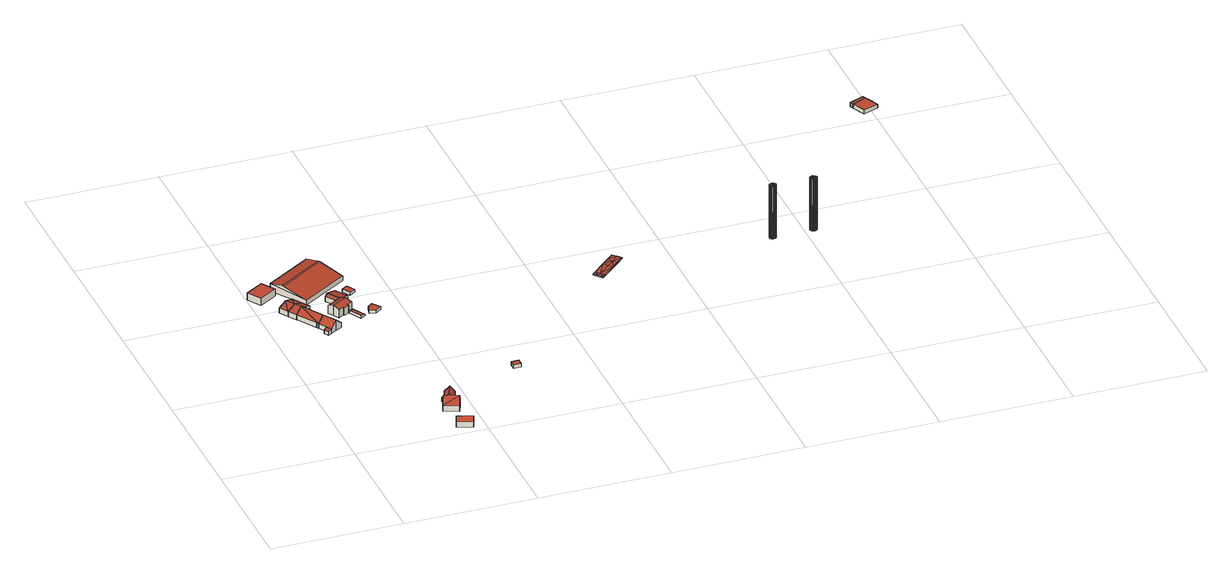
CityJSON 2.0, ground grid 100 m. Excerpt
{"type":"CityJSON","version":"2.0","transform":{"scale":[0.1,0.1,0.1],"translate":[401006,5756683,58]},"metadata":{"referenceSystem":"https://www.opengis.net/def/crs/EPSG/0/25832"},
"CityObjects":{
"building1":{"type":"Building","attributes":{"Gemeindeschluessel":"05515000","Geometrietyp2DReferenz":"3000","function":"51009_1610","roofType":"1000","measuredHeight":5.76},"geometry":[{"type":"Solid","lod":"2","boundaries":[[[[0,1,2,3]],[[4,5,1,0]],[[6,7,5,4]],[[3,2,7,6]],[[4,0,3,6]],[[1,5,7,2]]]],"semantics":{"surfaces":[{"type":"WallSurface"},{"type":"RoofSurface"},{"type":"GroundSurface"}],"values":[[0,0,0,0,1,2]]}}]},
"building2":{"type":"Building","attributes":{"Gemeindeschluessel":"05515000","Geometrietyp2DReferenz":"3000","function":"31001_2700","roofType":"3100","measuredHeight":6.71},"geometry":[{"type":"Solid","lod":"2","boundaries":[[[[8,9,10,11]],[[12,13,9,8]],[[14,15,13,12]],[[11,10,15,14]],[[8,16,12]],[[14,17,11]],[[16,8,11]],[[11,17,16]],[[12,16,17]],[[17,14,12]],[[9,13,15,10]]]],"semantics":{"surfaces":[{"type":"WallSurface"},{"type":"RoofSurface"},{"type":"GroundSurface"}],"values":[[0,0,0,0,0,0,1,1,1,1,2]]}}]},
"building3":{"type":"Building","attributes":{"Gemeindeschluessel":"05515000","Geometrietyp2DReferenz":"3000","function":"51009_1610","roofType":"2100","measuredHeight":3.83},"geometry":[{"type":"Solid","lod":"2","boundaries":[[[[18,19,20,21]],[[22,23,19,18]],[[24,25,23,22]],[[21,20,25,24]],[[22,18,21,24]],[[19,23,25,20]]]],"semantics":{"surfaces":[{"type":"WallSurface"},{"type":"RoofSurface"},{"type":"GroundSurface"}],"values":[[0,0,0,0,1,2]]}}]},
"building4":{"type":"Building","attributes":{"Gemeindeschluessel":"05515000","Geometrietyp2DReferenz":"3000","function":"31001_2460","roofType":"3100","measuredHeight":6.7},"geometry":[{"type":"Solid","lod":"2","boundaries":[[[[26,27,28,29]],[[30,31,27,26]],[[32,33,31,30]],[[34,35,33,32]],[[36,37,35,34]],[[38,39,37,36]],[[40,41,39,38]],[[29,28,41,40]],[[34,32,30,26,36]],[[29,40,38,36,26]],[[27,31,33,35,37,39,41,28]]]],"semantics":{"surfaces":[{"type":"WallSurface"},{"type":"RoofSurface"},{"type":"GroundSurface"}],"values":[[0,0,0,0,0,0,0,0,1,1,2]]}}]},
"building5":{"type":"Building","attributes":{"Gemeindeschluessel":"05515000","Geometrietyp2DReferenz":"3000","function":"31001_2460","roofType":"3100","measuredHeight":7.16},"geometry":[{"type":"Solid","lod":"2","boundaries":[[[[42,43,44,45]],[[46,47,43,42]],[[48,49,47,46]],[[45,44,49,48]],[[42,50,46]],[[48,51,45]],[[45,51,50,42]],[[46,50,51,48]],[[43,47,49,44]]]],"semantics":{"surfaces":[{"type":"WallSurface"},{"type":"RoofSurface"},{"type":"GroundSurface"}],"values":[[0,0,0,0,0,0,1,1,2]]}}]},
"building6":{"type":"Building","attributes":{"Gemeindeschluessel":"05515000","Geometrietyp2DReferenz":"3000","function":"31001_2700","roofType":"5000","measuredHeight":8.38},"geometry":[{"type":"Solid","lod":"2","boundaries":[[[[52,53,54,55]],[[56,57,53,52]],[[58,59,57,56]],[[55,54,59,58]],[[58,60,61]],[[61,55,58]],[[60,56,52]],[[52,61,60]],[[55,61,52]],[[56,60,58]],[[53,57,59,54]]]],"semantics":{"surfaces":[{"type":"WallSurface"},{"type":"RoofSurface"},{"type":"GroundSurface"}],"values":[[0,0,0,0,1,1,1,1,0,0,2]]}}]},
"building7":{"type":"Building","attributes":{"Gemeindeschluessel":"05515000","Geometrietyp2DReferenz":"3000","function":"31001_1000","roofType":"3100","measuredHeight":8.4},"address":[{"country":"Germany","locality":"Münster","thoroughfareNumber":"504","thoroughfareName":"Roxeler Straße"}],"geometry":[{"type":"Solid","lod":"2","boundaries":[[[[58,59,62,63]],[[60,64,59,58]],[[56,57,64,60]],[[65,66,57,56]],[[67,68,66,65]],[[69,70,68,67]],[[71,72,70,69]],[[73,74,72,71]],[[75,76,74,73]],[[63,62,76,75]],[[69,67,65,56,60,71]],[[58,63,75,73,71,60]],[[59,64,57,66,68,70,72,74,76,62]]]],"semantics":{"surfaces":[{"type":"WallSurface"},{"type":"RoofSurface"},{"type":"GroundSurface"}],"values":[[0,0,0,0,0,0,0,0,0,0,1,1,2]]}}]},
"building8":{"type":"Building","attributes":{"Gemeindeschluessel":"05515000","Geometrietyp2DReferenz":"3000","function":"31001_1000"},"address":[{"country":"Germany","locality":"Münster","thoroughfareNumber":"434","thoroughfareName":"Dingbängerweg"},{"country":"Germany","locality":"Münster","thoroughfareNumber":"436","thoroughfareName":"Dingbängerweg"}],"children":["building8-1","building8-2"]},
"building8-1":{"type":"BuildingPart","attributes":{"roofType":"5000","measuredHeight":9.05},"parents":["building8"],"geometry":[{"type":"Solid","lod":"2","boundaries":[[[[77,78,79,80]],[[81,82,78,77]],[[83,84,82,81]],[[85,86,84,83]],[[87,88,86,85]],[[89,90,91,88,87]],[[92,93,94,95,96]],[[80,79,93,92]],[[89,87,85,97]],[[83,81,77,80,92,96,97,85]],[[78,82,84,86,88,91,98,94,93,79]],[[90,89,97,99]],[[91,90,99,98]],[[95,99,97,96]],[[99,95,94,98]]]],"semantics":{"surfaces":[{"type":"WallSurface"},{"type":"RoofSurface"},{"type":"GroundSurface"},{"type":"ClosureSurface"}],"values":[[0,0,0,0,0,0,0,0,1,1,2,0,3,0,3]]}}]},
"building8-2":{"type":"BuildingPart","attributes":{"roofType":"3100","measuredHeight":10.35},"parents":["building8"],"geometry":[{"type":"Solid","lod":"2","boundaries":[[[[100,101,102,103]],[[95,94,101,100]],[[104,105,91,90]],[[106,107,105,104]],[[108,109,107,106]],[[103,102,109,108]],[[110,103,111]],[[108,111,103]],[[106,110,111]],[[104,90,99,95,100,110,106]],[[110,100,103]],[[111,108,106]],[[101,94,98,91,105,107,109,102]],[[98,99,90,91]],[[94,95,99,98]]]],"semantics":{"surfaces":[{"type":"WallSurface"},{"type":"RoofSurface"},{"type":"GroundSurface"},{"type":"ClosureSurface"}],"values":[[0,0,0,0,0,0,1,1,1,1,0,0,2,3,3]]}}]},
"building9":{"type":"Building","attributes":{"Gemeindeschluessel":"05515000","Geometrietyp2DReferenz":"3000","function":"31001_1000","roofType":"3100","measuredHeight":8.18},"address":[{"country":"Germany","locality":"Münster","thoroughfareNumber":"504a","thoroughfareName":"Roxeler Straße"}],"geometry":[{"type":"Solid","lod":"2","boundaries":[[[[112,113,114,115]],[[116,117,113,112]],[[118,119,117,116]],[[120,121,119,118]],[[122,123,121,120]],[[124,125,123,122]],[[126,127,125,124]],[[128,129,127,126]],[[130,131,129,128]],[[132,133,131,130]],[[134,135,133,132]],[[136,137,135,134]],[[115,114,137,136]],[[132,130,128,126,124,122,120,134]],[[118,116,112,115,136,134,120]],[[113,117,119,121,123,125,127,129,131,133,135,137,114]]]],"semantics":{"surfaces":[{"type":"WallSurface"},{"type":"RoofSurface"},{"type":"GroundSurface"}],"values":[[0,0,0,0,0,0,0,0,0,0,0,0,0,1,1,2]]}}]},
"building10":{"type":"Building","attributes":{"Gemeindeschluessel":"05515000","Geometrietyp2DReferenz":"3000","function":"51009_1610","roofType":"2100","measuredHeight":5.73},"geometry":[{"type":"Solid","lod":"2","boundaries":[[[[138,139,140,141]],[[142,117,139,138]],[[143,144,117,142]],[[141,140,144,143]],[[142,138,141,143]],[[139,117,144,140]]]],"semantics":{"surfaces":[{"type":"WallSurface"},{"type":"RoofSurface"},{"type":"GroundSurface"}],"values":[[0,0,0,0,1,2]]}}]},
"building11":{"type":"Building","attributes":{"Gemeindeschluessel":"05515000","Geometrietyp2DReferenz":"3000","function":"31001_2700","roofType":"9999","measuredHeight":8.09},"geometry":[{"type":"Solid","lod":"2","boundaries":[[[[145,146,147,148]],[[149,150,146,145]],[[151,152,150,149]],[[148,147,152,151]],[[148,153,154,145]],[[145,154,155,149]],[[149,155,156,151]],[[151,156,153,148]],[[154,153,156,155]],[[146,150,152,147]]]],"semantics":{"surfaces":[{"type":"WallSurface"},{"type":"RoofSurface"},{"type":"GroundSurface"}],"values":[[0,0,0,0,1,0,1,0,1,2]]}}]},
"building12":{"type":"Building","attributes":{"Gemeindeschluessel":"05515000","Geometrietyp2DReferenz":"3000","function":"51009_1610","roofType":"2100","measuredHeight":2.31},"geometry":[{"type":"Solid","lod":"2","boundaries":[[[[157,158,159,160]],[[161,162,158,157]],[[163,164,162,161]],[[160,159,164,163]],[[161,157,160,163]],[[158,162,164,159]]]],"semantics":{"surfaces":[{"type":"WallSurface"},{"type":"RoofSurface"},{"type":"GroundSurface"}],"values":[[0,0,0,0,1,2]]}}]},
"building13":{"type":"Building","attributes":{"Gemeindeschluessel":"05515000","Geometrietyp2DReferenz":"3000","function":"31001_2700","roofType":"2100","measuredHeight":5.92},"geometry":[{"type":"Solid","lod":"2","boundaries":[[[[165,166,167,138]],[[168,169,166,165]],[[170,171,169,168]],[[142,172,171,170]],[[138,167,172,142]],[[170,168,165,138,142]],[[166,169,171,172,167]]]],"semantics":{"surfaces":[{"type":"WallSurface"},{"type":"RoofSurface"},{"type":"GroundSurface"}],"values":[[0,0,0,0,0,1,2]]}}]},
"building14":{"type":"Building","attributes":{"Gemeindeschluessel":"05515000","Geometrietyp2DReferenz":"3000","function":"51009_1610","roofType":"1000","measuredHeight":2.45},"geometry":[{"type":"Solid","lod":"2","boundaries":[[[[173,174,175,176]],[[177,178,174,173]],[[179,180,178,177]],[[181,182,180,179]],[[176,175,182,181]],[[179,177,173,176,181]],[[174,178,180,182,175]]]],"semantics":{"surfaces":[{"type":"WallSurface"},{"type":"RoofSurface"},{"type":"GroundSurface"}],"values":[[0,0,0,0,0,1,2]]}}]},
"building15":{"type":"Building","attributes":{"Gemeindeschluessel":"05515000","Geometrietyp2DReferenz":"3000","function":"51009_1610","roofType":"1000","measuredHeight":2.4},"geometry":[{"type":"Solid","lod":"2","boundaries":[[[[183,184,185,186]],[[187,188,184,183]],[[189,190,188,187]],[[186,185,190,189]],[[187,183,186,189]],[[184,188,190,185]]]],"semantics":{"surfaces":[{"type":"WallSurface"},{"type":"RoofSurface"},{"type":"GroundSurface"}],"values":[[0,0,0,0,1,2]]}}]},
"building16":{"type":"Building","attributes":{"Gemeindeschluessel":"05515000","Geometrietyp2DReferenz":"3000","function":"31001_2512","roofType":"1000","measuredHeight":2.91},"address":[{"country":"Germany","locality":"Münster","thoroughfareNumber":"501","thoroughfareName":"Roxeler Straße"}],"geometry":[{"type":"Solid","lod":"2","boundaries":[[[[191,192,193,194]],[[195,196,192,191]],[[197,198,196,195]],[[194,193,198,197]],[[195,191,194,197]],[[192,196,198,193]]]],"semantics":{"surfaces":[{"type":"WallSurface"},{"type":"RoofSurface"},{"type":"GroundSurface"}],"values":[[0,0,0,0,1,2]]}}]},
"building17":{"type":"Building","attributes":{"Geometrietyp2DReferenz":"2000","Gemeindeschluessel":"05515000","function":"53001_1800","roofType":"9999","measuredHeight":1},"geometry":[{"type":"Solid","lod":"2","boundaries":[[[[199,200,201]],[[200,202,201]],[[203,204,199]],[[204,200,199]],[[205,206,203]],[[206,204,203]],[[207,208,205]],[[208,206,205]],[[209,210,207]],[[210,208,207]],[[211,212,209]],[[212,210,209]],[[213,214,211]],[[214,212,211]],[[215,216,213]],[[216,214,213]],[[217,218,215]],[[218,216,215]],[[219,220,217]],[[220,218,217]],[[221,222,219]],[[222,220,219]],[[201,202,221]],[[202,222,221]],[[202,200,204]],[[202,204,223]],[[223,204,206]],[[223,206,224]],[[224,206,225]],[[225,206,208]],[[225,208,212]],[[222,223,220]],[[212,208,210]],[[222,202,223]],[[220,223,218]],[[218,223,224]],[[218,224,225]],[[218,225,216]],[[216,225,214]],[[214,225,212]],[[201,203,199]],[[201,226,203]],[[226,205,203]],[[226,227,205]],[[227,228,205]],[[228,207,205]],[[228,211,207]],[[211,209,207]],[[221,226,201]],[[221,219,226]],[[219,217,226]],[[217,227,226]],[[217,228,227]],[[217,215,228]],[[215,213,228]],[[213,211,228]]]],"semantics":{"surfaces":[{"type":"WallSurface"},{"type":"GroundSurface"},{"type":"RoofSurface"}],"values":[[0,0,0,0,0,0,0,0,0,0,0,0,0,0,0,0,0,0,0,0,0,0,0,0,1,1,1,1,1,1,1,1,1,1,1,1,1,1,1,1,2,2,2,2,2,2,2,2,2,2,2,2,2,2,2,2]]}}]},
"building18":{"type":"Building","attributes":{"Geometrietyp2DReferenz":"1000","Gemeindeschluessel":"05515000","function":"51002_1251","roofType":"9999","measuredHeight":42.76},"geometry":[{"type":"Solid","lod":"2","boundaries":[[[[229,230,231]],[[230,232,231]],[[233,234,229]],[[234,230,229]],[[235,236,233]],[[236,234,233]],[[237,238,235]],[[238,236,235]],[[239,240,237]],[[240,238,237]],[[241,242,239]],[[242,240,239]],[[243,244,241]],[[244,242,241]],[[245,246,243]],[[246,244,243]],[[247,248,245]],[[248,246,245]],[[249,250,247]],[[250,248,247]],[[251,252,249]],[[252,250,249]],[[253,254,251]],[[254,252,251]],[[255,256,253]],[[256,254,253]],[[257,258,255]],[[258,256,255]],[[259,260,257]],[[260,258,257]],[[261,262,259]],[[262,260,259]],[[263,264,261]],[[264,262,261]],[[265,266,263]],[[266,264,263]],[[267,268,265]],[[268,266,265]],[[231,232,267]],[[232,268,267]],[[232,230,268]],[[230,234,268]],[[234,236,268]],[[236,238,268]],[[238,240,268]],[[240,242,268]],[[242,244,268]],[[244,246,268]],[[246,248,268]],[[248,250,268]],[[250,252,268]],[[252,254,268]],[[254,256,268]],[[256,258,268]],[[258,260,268]],[[260,262,268]],[[262,264,268]],[[264,266,268]],[[229,231,233]],[[231,267,233]],[[267,265,233]],[[265,263,233]],[[263,261,233]],[[261,259,233]],[[259,257,233]],[[257,255,233]],[[255,253,233]],[[253,251,233]],[[251,249,233]],[[249,247,233]],[[247,245,233]],[[245,243,233]],[[243,241,233]],[[241,239,233]],[[239,237,233]],[[237,235,233]]]],"semantics":{"surfaces":[{"type":"WallSurface"},{"type":"GroundSurface"},{"type":"RoofSurface"}],"values":[[0,0,0,0,0,0,0,0,0,0,0,0,0,0,0,0,0,0,0,0,0,0,0,0,0,0,0,0,0,0,0,0,0,0,0,0,0,0,0,0,1,1,1,1,1,1,1,1,1,1,1,1,1,1,1,1,1,1,2,2,2,2,2,2,2,2,2,2,2,2,2,2,2,2,2,2]]}}]},
"building19":{"type":"Building","attributes":{"Geometrietyp2DReferenz":"1000","Gemeindeschluessel":"05515000","function":"51002_1251","roofType":"9999","measuredHeight":42.38},"geometry":[{"type":"Solid","lod":"2","boundaries":[[[[269,270,271]],[[270,272,271]],[[273,274,269]],[[274,270,269]],[[275,276,273]],[[276,274,273]],[[277,278,275]],[[278,276,275]],[[279,280,277]],[[280,278,277]],[[281,282,279]],[[282,280,279]],[[283,284,281]],[[284,282,281]],[[285,286,283]],[[286,284,283]],[[287,288,285]],[[288,286,285]],[[289,290,287]],[[290,288,287]],[[291,292,289]],[[292,290,289]],[[293,294,291]],[[294,292,291]],[[295,296,293]],[[296,294,293]],[[297,298,295]],[[298,296,295]],[[299,300,297]],[[300,298,297]],[[301,302,299]],[[302,300,299]],[[303,304,301]],[[304,302,301]],[[305,306,303]],[[306,304,303]],[[307,308,305]],[[308,306,305]],[[271,272,307]],[[272,308,307]],[[272,270,308]],[[270,274,308]],[[274,276,308]],[[276,278,308]],[[278,280,308]],[[280,282,308]],[[282,284,308]],[[284,286,308]],[[286,288,308]],[[288,290,308]],[[290,292,308]],[[292,294,308]],[[294,296,308]],[[296,298,308]],[[298,300,308]],[[300,302,308]],[[302,304,308]],[[304,306,308]],[[269,271,273]],[[271,307,273]],[[307,305,273]],[[305,303,273]],[[303,301,273]],[[301,299,273]],[[299,297,273]],[[297,295,273]],[[295,293,273]],[[293,291,273]],[[291,289,273]],[[289,287,273]],[[287,285,273]],[[285,283,273]],[[283,281,273]],[[281,279,273]],[[279,277,273]],[[277,275,273]]]],"semantics":{"surfaces":[{"type":"WallSurface"},{"type":"GroundSurface"},{"type":"RoofSurface"}],"values":[[0,0,0,0,0,0,0,0,0,0,0,0,0,0,0,0,0,0,0,0,0,0,0,0,0,0,0,0,0,0,0,0,0,0,0,0,0,0,0,0,1,1,1,1,1,1,1,1,1,1,1,1,1,1,1,1,1,1,2,2,2,2,2,2,2,2,2,2,2,2,2,2,2,2,2,2]]}}]},
"building20":{"type":"Building","attributes":{"Gemeindeschluessel":"05515000","Geometrietyp2DReferenz":"3000","function":"51009_1610","roofType":"1000","measuredHeight":3.14},"geometry":[{"type":"Solid","lod":"2","boundaries":[[[[309,310,311,312]],[[313,314,310,309]],[[315,316,314,313]],[[312,311,316,315]],[[313,309,312,315]],[[310,314,316,311]]]],"semantics":{"surfaces":[{"type":"WallSurface"},{"type":"RoofSurface"},{"type":"GroundSurface"}],"values":[[0,0,0,0,1,2]]}}]},
"building21":{"type":"Building","attributes":{"Gemeindeschluessel":"05515000","Geometrietyp2DReferenz":"3000","function":"31001_2460","roofType":"1000","measuredHeight":3.18},"geometry":[{"type":"Solid","lod":"2","boundaries":[[[[317,318,316,319]],[[320,321,318,317]],[[322,323,321,320]],[[324,325,323,322]],[[326,311,325,324]],[[319,316,311,326]],[[324,322,320,317,319,326]],[[318,321,323,325,311,316]]]],"semantics":{"surfaces":[{"type":"WallSurface"},{"type":"RoofSurface"},{"type":"GroundSurface"}],"values":[[0,0,0,0,0,0,1,2]]}}]}
},
"vertices":[
[139,2290,72],[139,2290,15],[3,2203,15],[3,2203,72],[207,2184,72],[207,2184,15],[70,2098,72],[70,2098,15],
[325,1976,56],[325,1976,16],[282,2040,16],[282,2040,56],[196,1893,56],[196,1893,16],[154,1959,56],[154,1959,16],[260,1935,83],[218,1999,83],
[378,1607,55],[378,1607,16],[353,1591,16],[353,1591,42],[402,1570,55],[402,1570,16],[376,1554,42],[376,1554,16],
[300,1873,82],[300,1873,15],[325,1889,15],[325,1889,72],[237,1832,56],[237,1832,15],[236,1832,55],[236,1832,15],[196,1893,55],[196,1893,15],[260,1935,82],[260,1935,15],[325,1976,55],[325,1976,15],[364,1914,55],[364,1914,15],
[777,52,77],[777,52,37],[890,8,37],[890,8,77],[799,108,77],[799,108,37],[912,64,77],[912,64,37],[788,80,108],[901,36,108],
[325,1889,55],[325,1889,16],[237,1832,16],[237,1832,55],[430,1725,55],[430,1725,16],[341,1669,55],[341,1669,16],[386,1697,100],[282,1861,100],
[333,1682,16],[333,1682,55],[386,1697,16],[429,1727,55],[429,1727,16],[430,1728,53],[430,1728,16],[494,1628,53],[494,1628,16],[448,1599,100],[448,1599,16],[402,1569,53],[402,1569,16],[331,1681,53],[331,1681,16],
[797,404,71],[797,404,44],[794,396,44],[794,396,71],[813,398,90],[813,398,44],[833,451,90],[833,451,44],[870,437,134],[870,437,44],[906,422,90],[906,422,44],[867,322,90],[867,322,89],[867,322,44],[809,390,90],[809,390,44],[794,351,44],[794,351,89],[794,351,90],[830,337,135],[830,337,44],[830,337,89],
[789,353,89],[789,353,44],[757,272,44],[757,272,89],[866,322,89],[866,322,44],[899,310,89],[899,310,44],[867,229,89],[867,229,44],[773,312,148],[883,269,148],
[552,1886,80],[552,1886,17],[513,1861,17],[513,1861,80],[591,1910,80],[591,1910,17],[593,1908,81],[593,1908,17],[618,1868,99],[618,1868,17],[645,1826,80],[645,1826,17],[605,1800,80],[605,1800,17],[610,1793,77],[610,1793,17],[570,1768,77],[570,1768,17],[566,1776,80],[566,1776,17],[525,1750,80],[525,1750,17],[498,1792,99],[498,1792,17],[472,1834,80],[472,1834,17],
[530,2006,74],[530,2006,17],[510,1992,17],[510,1992,58],[591,1910,74],[571,1897,58],[571,1897,17],
[555,2501,67],[555,2501,7],[203,2275,7],[203,2275,67],[727,2232,45],[727,2232,7],[376,2007,45],[376,2007,7],[256,2193,88],[608,2418,88],[619,2401,88],[268,2175,88],
[668,1691,40],[668,1691,17],[708,1715,17],[708,1715,28],[612,1786,40],[612,1786,17],[652,1810,28],[652,1810,17],
[600,2050,56],[600,2050,15],[530,2006,15],[662,1953,56],[662,1953,15],[593,1908,74],[593,1908,15],[591,1910,15],
[755,1792,38],[755,1792,13],[744,1740,13],[744,1740,38],[795,1822,38],[795,1822,13],[839,1763,38],[839,1763,13],[794,1729,38],[794,1729,13],
[752,2053,32],[752,2053,8],[716,2115,8],[716,2115,32],[706,2025,32],[706,2025,8],[670,2086,32],[670,2086,8],
[1438,682,49],[1438,682,20],[1493,684,20],[1493,684,49],[1436,728,49],[1436,728,20],[1491,731,49],[1491,731,20],
[2405,1703,13],[2405,1703,3],[2432,1673,13],[2432,1673,3],[2427,1723,13],[2427,1723,3],[2513,1802,14],[2513,1802,4],[2564,1850,14],[2564,1850,4],[2615,1898,14],[2615,1898,4],[2642,1869,14],[2642,1869,4],[2670,1840,14],[2670,1840,4],[2619,1792,14],[2619,1792,4],[2568,1744,14],[2568,1744,4],[2481,1664,13],[2481,1664,3],[2459,1644,13],[2459,1644,3],[2454,1693,3],[2541,1773,4],[2592,1821,4],[2454,1693,13],[2541,1773,14],[2592,1821,14],
[3777,1740,446],[3777,1740,19],[3773,1746,446],[3773,1746,19],[3780,1732,446],[3780,1732,19],[3780,1724,446],[3780,1724,19],[3777,1717,446],[3777,1717,19],[3773,1710,446],[3773,1710,19],[3766,1706,446],[3766,1706,19],[3759,1703,446],[3759,1703,19],[3751,1703,446],[3751,1703,19],[3744,1706,446],[3744,1706,19],[3737,1710,446],[3737,1710,19],[3733,1717,446],[3733,1717,19],[3730,1724,446],[3730,1724,19],[3730,1732,446],[3730,1732,19],[3733,1740,446],[3733,1740,19],[3737,1746,446],[3737,1746,19],[3744,1750,446],[3744,1750,19],[3751,1753,446],[3751,1753,19],[3759,1753,446],[3759,1753,19],[3766,1750,446],[3766,1750,19],
[4077,1730,450],[4077,1730,26],[4073,1736,450],[4073,1736,26],[4080,1722,450],[4080,1722,26],[4080,1714,450],[4080,1714,26],[4077,1707,450],[4077,1707,26],[4073,1700,450],[4073,1700,26],[4066,1696,450],[4066,1696,26],[4059,1693,450],[4059,1693,26],[4051,1693,450],[4051,1693,26],[4044,1696,450],[4044,1696,26],[4037,1700,450],[4037,1700,26],[4033,1707,450],[4033,1707,26],[4030,1714,450],[4030,1714,26],[4030,1722,450],[4030,1722,26],[4033,1730,450],[4033,1730,26],[4037,1736,450],[4037,1736,26],[4044,1740,450],[4044,1740,26],[4051,1743,450],[4051,1743,26],[4059,1743,450],[4059,1743,26],[4066,1740,450],[4066,1740,26],
[4851,3139,92],[4851,3139,61],[4861,3113,61],[4861,3113,92],[4961,3185,92],[4961,3185,61],[4972,3160,92],[4972,3160,61],
[4985,3129,93],[4985,3129,61],[4972,3160,93],[4987,3130,93],[4987,3130,61],[5021,3049,93],[5021,3049,61],[4906,3008,93],[4906,3008,61],[4861,3113,93]
]}
